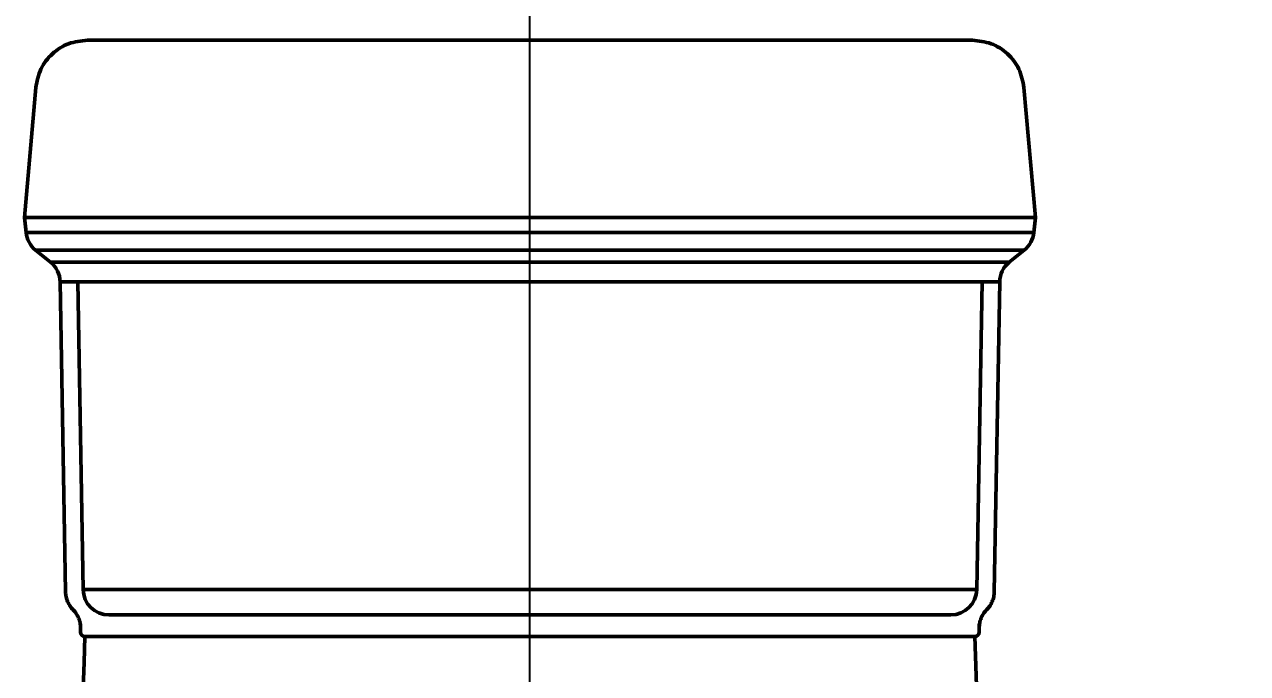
# Model space of a CAD drawing. Header units: millimetres. Extents: x -2161 to -582, y -4625 to -3434.
# Drawn here: x -1423.3 to -1376.16, y -3574.81 to -3549.81 of the extents above; entities that cross this region are included whole.
import ezdxf

# ---------------------------------------------------------------- set-up
doc = ezdxf.new("R2010")
doc.units = ezdxf.units.MM
doc.header["$LTSCALE"] = 0.5
doc.layers.add('AM_0', color=7, linetype='Continuous', lineweight=50)
doc.styles.add('MyTemplate', font='tcvn+7284-2003i.ttf', dxfattribs={"width": 0.8, "height": 3.5})
doc.dimstyles.new('Copy of MyTemplate', dxfattribs={"dimtxt": 3.5, "dimasz": 3.5, "dimexe": 1.5, "dimexo": 0, "dimtad": 1, "dimtoh": 1, "dimdec": 0, "dimlfac": 3.003, "dimdsep": 46, "dimtxsty": 'MyTemplate', "dimcen": 5, "dimclrd": 3, "dimclre": 3, "dimclrt": 1, "dimadec": 0, "dimazin": 0, "dimtfac": 1, "dimtdec": 0, "dimtmove": 0, "dimatfit": 3, "dimfxl": 1, "dimlwd": 25, "dimlwe": 25, "dimarcsym": 0})

# ---------------------------------------------------------------- blocks, each defined once
blk = doc.blocks.new('*D13')
at = {"layer": 'AM_0', "color": 3, "lineweight": 25, "transparency": 16777216}
for p, q in [((-1403.818, -3621.008), (-1403.818, -3502.635)), ((-1263.818, -3621.008), (-1263.818, -3502.635)), ((-1267.318, -3504.135), (-1400.318, -3504.135))]:
    blk.add_line(p, q, dxfattribs=at)
at = {"layer": 'AM_0', "color": 3, "transparency": 16777216}
for points in [[(-1400.318, -3503.552), (-1400.318, -3504.719), (-1403.818, -3504.135)], [(-1267.318, -3503.552), (-1267.318, -3504.719), (-1263.818, -3504.135)]]:
    blk.add_solid(points, dxfattribs=at)
at = {"layer": 'Defpoints', "color": 0, "transparency": 16777216}
for p in [(-1403.818, -3504.135), (-1403.818, -3621.008), (-1263.818, -3621.008)]:
    blk.add_point(p, dxfattribs=at)
at = {"layer": 'AM_0', "color": 1, "transparency": 16777216, "insert": (-1333.818, -3501.76), "char_height": 3.5, "attachment_point": 5, "style": 'MyTemplate'}
blk.add_mtext('420', dxfattribs=at)

msp = doc.modelspace()

# ---------------------------------------------------------------- linework, layer by layer
at = {"layer": 'AM_0'}
for p, q in [((-1420.871, -3550.412), (-1386.766, -3550.412)), ((-1422.861, -3552.235), (-1423.299, -3557.238)), ((-1384.776, -3552.235), (-1384.338, -3557.238)), ((-1384.776, -3552.235), (-1384.338, -3557.238)), ((-1423.299, -3557.238), (-1423.237, -3557.826)), ((-1423.299, -3557.238), (-1422.617, -3557.238)), ((-1422.617, -3557.238), (-1419.342, -3557.238)), ((-1388.295, -3557.238), (-1419.342, -3557.238)), ((-1385.02, -3557.238), (-1388.295, -3557.238)), ((-1385.02, -3557.238), (-1388.295, -3557.238)), ((-1384.338, -3557.238), (-1385.02, -3557.238)), ((-1384.338, -3557.238), (-1385.02, -3557.238)), ((-1384.338, -3557.238), (-1384.4, -3557.826)), ((-1384.338, -3557.238), (-1384.4, -3557.826)), ((-1423.237, -3557.826), (-1422.555, -3557.826)), ((-1422.555, -3557.826), (-1419.336, -3557.826)), ((-1419.336, -3557.826), (-1388.301, -3557.826)), ((-1385.082, -3557.826), (-1388.301, -3557.826)), ((-1385.082, -3557.826), (-1388.301, -3557.826)), ((-1384.4, -3557.826), (-1385.082, -3557.826)), ((-1384.4, -3557.826), (-1385.082, -3557.826)), ((-1422.872, -3558.498), (-1422.294, -3558.966)), ((-1422.191, -3558.498), (-1422.872, -3558.498)), ((-1419.298, -3558.498), (-1422.191, -3558.498)), ((-1388.339, -3558.498), (-1419.298, -3558.498)), ((-1388.339, -3558.498), (-1385.445, -3558.498)), ((-1388.339, -3558.498), (-1385.445, -3558.498)), ((-1385.445, -3558.498), (-1384.764, -3558.498)), ((-1385.445, -3558.498), (-1384.764, -3558.498)), ((-1384.764, -3558.498), (-1385.343, -3558.966)), ((-1384.764, -3558.498), (-1385.343, -3558.966)), ((-1422.294, -3558.966), (-1421.614, -3558.966)), ((-1421.614, -3558.966), (-1419.238, -3558.966)), ((-1419.238, -3558.966), (-1388.399, -3558.966)), ((-1386.023, -3558.966), (-1388.399, -3558.966)), ((-1386.023, -3558.966), (-1388.399, -3558.966)), ((-1385.343, -3558.966), (-1386.023, -3558.966)), ((-1385.343, -3558.966), (-1386.023, -3558.966)), ((-1421.923, -3559.725), (-1421.715, -3571.666)), ((-1421.245, -3559.725), (-1421.923, -3559.725)), ((-1419.2, -3559.725), (-1421.245, -3559.725)), ((-1421.039, -3571.575), (-1421.245, -3559.725)), ((-1388.437, -3559.725), (-1419.2, -3559.725)), ((-1388.437, -3559.725), (-1386.392, -3559.725)), ((-1388.437, -3559.725), (-1386.392, -3559.725)), ((-1386.598, -3571.575), (-1386.392, -3559.725)), ((-1386.392, -3559.725), (-1385.713, -3559.725)), ((-1386.392, -3559.725), (-1385.713, -3559.725)), ((-1385.713, -3559.725), (-1385.922, -3571.666)), ((-1421.039, -3571.575), (-1419.179, -3571.575)), ((-1419.179, -3571.575), (-1388.458, -3571.575)), ((-1386.598, -3571.575), (-1388.458, -3571.575)), ((-1419.075, -3572.556), (-1420.043, -3572.556)), ((-1388.561, -3572.556), (-1419.075, -3572.556)), ((-1388.561, -3572.556), (-1387.594, -3572.556)), ((-1421.134, -3572.901), (-1421.134, -3573.222)), ((-1386.502, -3572.901), (-1386.502, -3573.222)), ((-1420.968, -3573.389), (-1421.004, -3574.387)), ((-1415.473, -3573.389), (-1420.968, -3573.389)), ((-1415.307, -3573.389), (-1415.473, -3573.389)), ((-1415.307, -3573.389), (-1386.669, -3573.389)), ((-1386.668, -3573.389), (-1386.472, -3579.01)), ((-1421.119, -3577.692), (-1421.004, -3574.388))]:
    msp.add_line(p, q, dxfattribs=at)
for centre, radius, start, end in [((-1422.244, -3557.721), 0.999, 186, 231), ((-1385.393, -3557.721), 0.999, 309, 354), ((-1385.393, -3557.721), 0.999, 309, 354), ((-1422.922, -3559.743), 0.999, 1, 51), ((-1384.714, -3559.743), 0.999, 129, 179), ((-1384.714, -3559.743), 0.999, 129, 179), ((-1420.041, -3571.559), 0.998, 180.9215, 269.9249), ((-1387.596, -3571.559), 0.998, 270.0751, 359.0785), ((-1420.968, -3573.222), 0.167, 180, 270), ((-1386.669, -3573.222), 0.167, 270, 0)]:
    msp.add_arc(centre, radius, start, end, dxfattribs=at)
for points in [[(-1420.871, -3550.412), (-1421.118, -3550.439), (-1421.613, -3550.492), (-1422.249, -3550.906), (-1422.717, -3551.504), (-1422.813, -3551.992), (-1422.861, -3552.236)], [(-1386.766, -3550.412), (-1386.519, -3550.439), (-1386.024, -3550.492), (-1385.388, -3550.906), (-1384.92, -3551.504), (-1384.824, -3551.992), (-1384.776, -3552.236)], [(-1386.766, -3550.412), (-1386.519, -3550.439), (-1386.024, -3550.492), (-1385.388, -3550.906), (-1384.92, -3551.504), (-1384.824, -3551.992), (-1384.776, -3552.236)], [(-1421.425, -3572.353), (-1421.381, -3572.402), (-1421.295, -3572.5), (-1421.205, -3572.674), (-1421.145, -3572.862), (-1421.138, -3572.992), (-1421.134, -3573.057)], [(-1386.212, -3572.353), (-1386.255, -3572.402), (-1386.342, -3572.5), (-1386.432, -3572.674), (-1386.491, -3572.862), (-1386.499, -3572.992), (-1386.502, -3573.057)], [(-1421.134, -3572.9), (-1421.134, -3572.901), (-1421.134, -3572.901), (-1421.134, -3572.901)], [(-1386.502, -3572.9), (-1386.502, -3572.901), (-1386.502, -3572.901), (-1386.502, -3572.901)]]:
    msp.add_open_spline(points, degree=3, dxfattribs=at)
for points in [[(-1421.715, -3571.662), (-1421.711, -3571.727), (-1421.702, -3571.857), (-1421.64, -3572.044), (-1421.547, -3572.218), (-1421.459, -3572.315), (-1421.415, -3572.363)], [(-1385.922, -3571.662), (-1385.926, -3571.727), (-1385.935, -3571.857), (-1385.997, -3572.044), (-1386.09, -3572.218), (-1386.178, -3572.315), (-1386.222, -3572.363)]]:
    msp.add_open_spline(points, degree=3, knots=[0, 0, 0, 0, 0.250001, 0.500001, 0.75, 1, 1, 1, 1], dxfattribs=at)

# ---------------------------------------------------------------- dimensions: what is measured, and where the dimension line sits
dim = msp.add_linear_dim(base=(-1403.818, -3504.135), p1=(-1263.818, -3621.008), p2=(-1403.818, -3621.008), dimstyle='Copy of MyTemplate', dxfattribs=at)
dim.commit()
dim.dimension.update_dxf_attribs({"geometry": '*D13', "text_midpoint": (-1333.818, -3504.135), "dimtype": 160})

doc.saveas('drawing.dxf')
